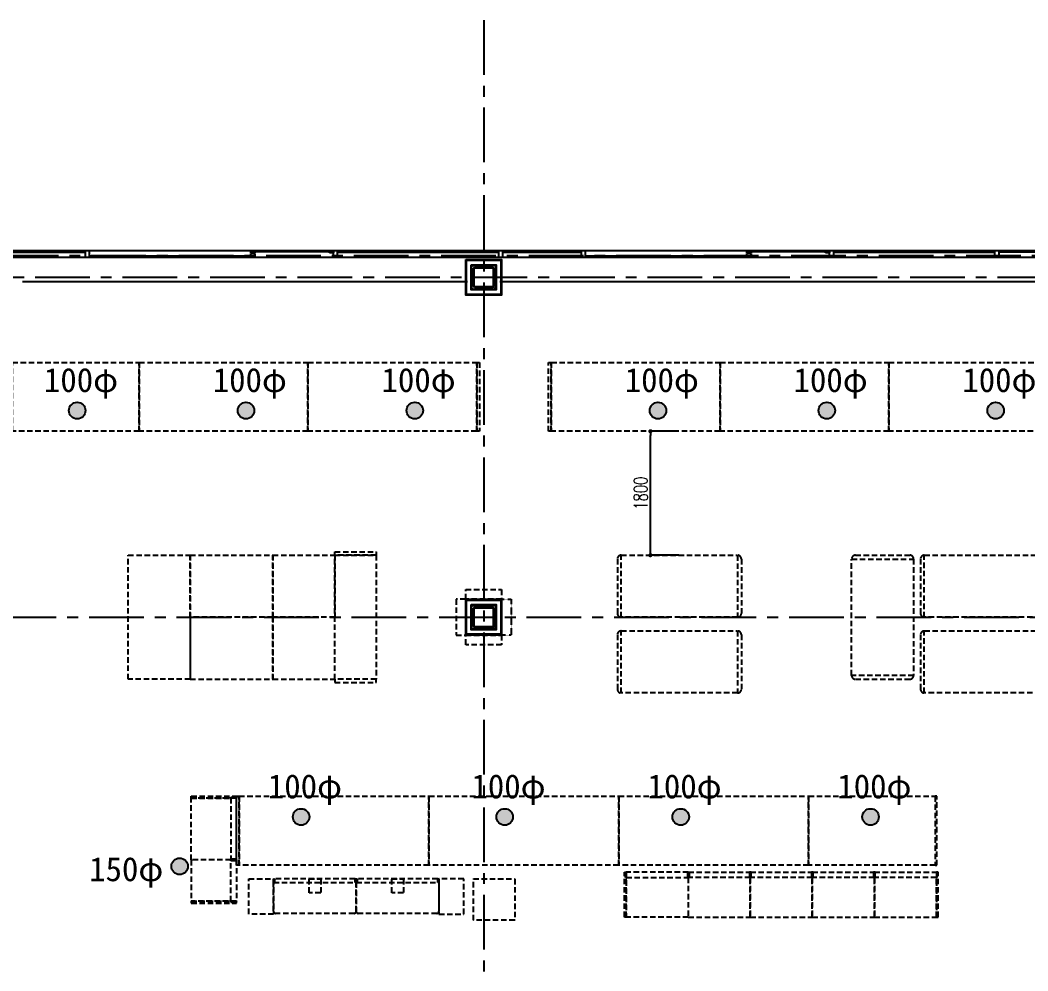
# Model space of a CAD drawing. Extents: x -119186 to 81257, y 1814 to 147180.
# Drawn here: x 38522 to 53148, y 41106 to 54908 of the extents above; entities that cross this region are included whole.
import ezdxf

# ---------------------------------------------------------------- set-up
doc = ezdxf.new("R2010")
doc.units = 0
doc.header["$LTSCALE"] = 12.7
doc.header["$MEASUREMENT"] = 0
doc.header["$PDMODE"] = 1
doc.header["$PDSIZE"] = -2
doc.linetypes.add('CENTER', pattern=[2, 1.25, -0.25, 0.25, -0.25])
doc.linetypes.add('HIDDEN2', pattern=[0.1875, 0.125, -0.0625])
doc.layers.get('0').update_dxf_attribs({"linetype": 'CONTINUOUS'})
doc.layers.get('DEFPOINTS').update_dxf_attribs({"color": 1, "linetype": 'CONTINUOUS'})
for name, color, linetype in [('A_寸法', 9, 'CONTINUOUS'), ('A_建築（下図）', 8, 'CONTINUOUS'), ('A_建築（什器）', 8, 'CONTINUOUS'), ('A_建築（新設・仕上げ）', 2, 'CONTINUOUS'), ('A_建築（軽鉄下地）', 8, 'CONTINUOUS'), ('A_通り芯', 8, 'CENTER')]:
    doc.layers.add(name, color=color, linetype=linetype)
doc.layers.add('A_排水用スリーブ', color=5, linetype='CONTINUOUS', true_color=0x0000ff)
doc.styles.add('Dim', font='simplex.shx', dxfattribs={"width": 0.7, "bigfont": 'extfont2.shx'})
doc.styles.add('ゴシック', font='MS Gothic.ttf', dxfattribs={"height": 4})
doc.dimstyles.new('1-200', dxfattribs={"dimscale": 200, "dimtxt": 3, "dimasz": 1, "dimexe": 1, "dimexo": 1, "dimgap": 1, "dimtad": 1, "dimdec": 0, "dimtxsty": 'Dim', "dimblk": 'DOT', "dimcen": 2.5, "dimadec": 0, "dimazin": 0, "dimtfac": 1, "dimtdec": 0, "dimtix": 1, "dimtmove": 2, "dimatfit": 3, "dimldrblk": '引出線', "dimfxl": 1, "dimlwd": -1, "dimlwe": -1, "dimarcsym": 0})

# ---------------------------------------------------------------- blocks, each defined once
blk = doc.blocks.new('_Dot')
at = {"color": 0, "linetype": 'ByBlock', "lineweight": -2}
blk.add_line((-0.5, 0), (-1, 0), dxfattribs=at)
at = {"color": 0, "linetype": 'ByBlock', "const_width": 0.5}
blk.add_lwpolyline([(-0.25, 0, 1), (0.25, 0, 1)], format="xyb", close=True, dxfattribs=at)
blk = doc.blocks.new('*D29')
at = {"layer": 'A_寸法', "color": 0, "transparency": 16777216}
for p, q in [((48058, 48940), (47669, 48940)), ((47669, 47200), (47669, 48880)), ((48080, 47140), (47669, 47140))]:
    blk.add_line(p, q, dxfattribs=at)
at = {"layer": 'DEFPOINTS', "color": 0, "transparency": 16777216}
for p in [(47669, 48940), (48058, 48940), (48080, 47140)]:
    blk.add_point(p, dxfattribs=at)
at = {"layer": 'A_寸法', "color": 0, "transparency": 16777216, "xscale": 60, "yscale": 60, "zscale": 60}
for p, rotation in [((47669, 48940), 90), ((47669, 47140), 270)]:
    blk.add_blockref('_Dot', p, dxfattribs=dict(at, rotation=rotation))
at = {"layer": 'A_寸法', "color": 0, "transparency": 16777216, "insert": (47529, 48040), "char_height": 200, "attachment_point": 5, "rotation": 90, "style": 'Dim'}
blk.add_mtext('1800', dxfattribs=at)
blk = doc.blocks.new('引出線')
at = {"color": 0, "linetype": 'ByBlock'}
for points in [[(0, 0), (-1.96, -0.4)], [(-1, 0), (0, 0)]]:
    blk.add_lwpolyline(points, dxfattribs=at)

msp = doc.modelspace()

# ---------------------------------------------------------------- hatches: boundary and pattern name
at = {"layer": 'A_排水用スリーブ'}
h = msp.add_hatch(color=256, dxfattribs=at)
h.dxf.hatch_style = 1
h.paths.add_polyline_path([(39469.6, 49239.9, 1), (39229.6, 49239.9, 1)])
h = msp.add_hatch(color=256, dxfattribs=at)
h.dxf.hatch_style = 1
h.paths.add_polyline_path([(41919.6, 49239.9, 1), (41679.6, 49239.9, 1)])
h = msp.add_hatch(color=256, dxfattribs=at)
h.dxf.hatch_style = 1
h.paths.add_polyline_path([(44369.6, 49239.9, 1), (44129.6, 49239.9, 1)])
h = msp.add_hatch(color=256, dxfattribs=at)
h.dxf.hatch_style = 1
h.paths.add_polyline_path([(47899.6, 49239.9, 1), (47659.6, 49239.9, 1)])
h = msp.add_hatch(color=256, dxfattribs=at)
h.dxf.hatch_style = 1
h.paths.add_polyline_path([(50349.6, 49239.9, 1), (50109.6, 49239.9, 1)])
h = msp.add_hatch(color=256, dxfattribs=at)
h.dxf.hatch_style = 1
h.paths.add_polyline_path([(52799.6, 49239.9, 1), (52559.6, 49239.9, 1)])
h = msp.add_hatch(color=256, dxfattribs=at)
h.dxf.hatch_style = 1
h.paths.add_polyline_path([(42719.6, 43340, 1), (42479.6, 43340, 1)])
h = msp.add_hatch(color=256, dxfattribs=at)
h.dxf.hatch_style = 1
h.paths.add_polyline_path([(45674.6, 43340, 1), (45434.6, 43340, 1)])
h = msp.add_hatch(color=256, dxfattribs=at)
h.dxf.hatch_style = 1
h.paths.add_polyline_path([(48229.6, 43340, 1), (47989.6, 43340, 1)])
h = msp.add_hatch(color=256, dxfattribs=at)
h.dxf.hatch_style = 1
h.paths.add_polyline_path([(50984.6, 43340, 1), (50744.6, 43340, 1)])
h = msp.add_hatch(color=256, dxfattribs=at)
h.dxf.hatch_style = 1
h.paths.add_polyline_path([(40956.2, 42623.3, 1), (40716.2, 42623.3, 1)])

# ---------------------------------------------------------------- linework, layer by layer
at = {"layer": 'A_建築（下図）', "color": 8, "linetype": 'Continuous'}
for p, q in [((73399.6, 51559.9), (25229.6, 51559.9)), ((38329.6, 51539.9), (39469.6, 51539.9)), ((39529.6, 51559.9), (39469.6, 51559.9)), ((39469.6, 51459.9), (39469.6, 51559.9)), ((39529.6, 51459.9), (39529.6, 51559.9)), ((39529.6, 51459.9), (39529.6, 51559.9)), ((41869.6, 51529.9), (41869.6, 51559.9)), ((41929.6, 51559.9), (41869.6, 51559.9)), ((41929.6, 51529.9), (41869.6, 51529.9)), ((41929.6, 51519.9), (41869.6, 51519.9)), ((41869.6, 51459.9), (41869.6, 51519.9)), ((41929.6, 51529.9), (41929.6, 51559.9)), ((41929.6, 51529.9), (41929.6, 51559.9)), ((41929.6, 51559.9), (41929.6, 51529.9)), ((43009.6, 51544.9), (41929.6, 51544.9)), ((41929.6, 51459.9), (41929.6, 51519.9)), ((41929.6, 51459.9), (41929.6, 51519.9)), ((41929.6, 51519.9), (41929.6, 51459.9)), ((43009.6, 51529.9), (43009.6, 51559.9)), ((43069.6, 51559.9), (43009.6, 51559.9)), ((43069.6, 51529.9), (43009.6, 51529.9)), ((43129.6, 51559.9), (43069.6, 51559.9)), ((43069.6, 51459.9), (43069.6, 51559.9)), ((43069.6, 51529.9), (43069.6, 51559.9)), ((43069.6, 51529.9), (43069.6, 51559.9)), ((43069.6, 51559.9), (43069.6, 51529.9)), ((43129.6, 51459.9), (43129.6, 51559.9)), ((43129.6, 51459.9), (43129.6, 51559.9)), ((43129.6, 51539.9), (45469.6, 51539.9)), ((45529.6, 51559.9), (45469.6, 51559.9)), ((45469.6, 51459.9), (45469.6, 51559.9)), ((45529.6, 51459.9), (45529.6, 51559.9)), ((45529.6, 51459.9), (45529.6, 51559.9)), ((45529.6, 51539.9), (46669.6, 51539.9)), ((46729.6, 51559.9), (46669.6, 51559.9)), ((46669.6, 51459.9), (46669.6, 51559.9)), ((46729.6, 51459.9), (46729.6, 51559.9)), ((46729.6, 51459.9), (46729.6, 51559.9)), ((49069.6, 51529.9), (49069.6, 51559.9)), ((49129.6, 51559.9), (49069.6, 51559.9)), ((49129.6, 51529.9), (49069.6, 51529.9)), ((49129.6, 51519.9), (49069.6, 51519.9)), ((49069.6, 51459.9), (49069.6, 51519.9)), ((49129.6, 51529.9), (49129.6, 51559.9)), ((49129.6, 51529.9), (49129.6, 51559.9)), ((49129.6, 51559.9), (49129.6, 51529.9)), ((50209.6, 51544.9), (49129.6, 51544.9)), ((49129.6, 51459.9), (49129.6, 51519.9)), ((49129.6, 51459.9), (49129.6, 51519.9)), ((49129.6, 51519.9), (49129.6, 51459.9)), ((50209.6, 51529.9), (50209.6, 51559.9)), ((50269.6, 51559.9), (50209.6, 51559.9)), ((50269.6, 51529.9), (50209.6, 51529.9)), ((50329.6, 51559.9), (50269.6, 51559.9)), ((50269.6, 51459.9), (50269.6, 51559.9)), ((50269.6, 51529.9), (50269.6, 51559.9)), ((50269.6, 51529.9), (50269.6, 51559.9)), ((50269.6, 51559.9), (50269.6, 51529.9)), ((50329.6, 51459.9), (50329.6, 51559.9)), ((50329.6, 51459.9), (50329.6, 51559.9)), ((50329.6, 51539.9), (52669.6, 51539.9)), ((52729.6, 51559.9), (52669.6, 51559.9)), ((52669.6, 51459.9), (52669.6, 51559.9)), ((52729.6, 51459.9), (52729.6, 51559.9)), ((52729.6, 51459.9), (52729.6, 51559.9)), ((53869.6, 51539.9), (52729.6, 51539.9)), ((73399.6, 51459.9), (38329.6, 51459.9)), ((39529.6, 51459.9), (39469.6, 51459.9)), ((41869.6, 51479.9), (39529.6, 51479.9)), ((41929.6, 51459.9), (41869.6, 51459.9)), ((43129.6, 51459.9), (43069.6, 51459.9)), ((45529.6, 51459.9), (45469.6, 51459.9)), ((46729.6, 51459.9), (46669.6, 51459.9)), ((49069.6, 51479.9), (46729.6, 51479.9)), ((49129.6, 51459.9), (49069.6, 51459.9)), ((50329.6, 51459.9), (50269.6, 51459.9)), ((52729.6, 51459.9), (52669.6, 51459.9)), ((45099.6, 51307.9), (45116.6, 51324.9)), ((45099.6, 51041.9), (45099.6, 51307.9)), ((45111.6, 51307.9), (45116.6, 51312.9)), ((45111.6, 51041.9), (45111.6, 51307.9)), ((45116.6, 51324.9), (45382.6, 51324.9)), ((45116.6, 51312.9), (45382.6, 51312.9)), ((45382.6, 51324.9), (45399.6, 51307.9)), ((45382.6, 51312.9), (45387.6, 51307.9)), ((45387.6, 51307.9), (45387.6, 51041.9)), ((45399.6, 51307.9), (45399.6, 51041.9)), ((45014.6, 51109.9), (38554.6, 51109.9)), ((55214.6, 51109.9), (45484.6, 51109.9)), ((45116.6, 51024.9), (45099.6, 51041.9)), ((45116.6, 51036.9), (45111.6, 51041.9)), ((45382.6, 51036.9), (45116.6, 51036.9)), ((45382.6, 51024.9), (45116.6, 51024.9)), ((45399.6, 51041.9), (45382.6, 51024.9)), ((45387.6, 51041.9), (45382.6, 51036.9)), ((45382.6, 51036.9), (45382.6, 51036.9)), ((45382.6, 51024.9), (45382.6, 51024.9))]:
    msp.add_line(p, q, dxfattribs=at)
at = {"layer": 'A_建築（下図）', "color": 8}
for p, q in [((45074.6, 51324.9), (45099.6, 51349.9)), ((45099.6, 51349.9), (45399.6, 51349.9)), ((45099.6, 51349.9), (45099.6, 51349.9)), ((45399.6, 51349.9), (45424.6, 51324.9)), ((45074.6, 51024.9), (45074.6, 51324.9)), ((45424.6, 51324.9), (45424.6, 51024.9)), ((45099.6, 50999.9), (45074.6, 51024.9)), ((45399.6, 50999.9), (45099.6, 50999.9)), ((45424.6, 51024.9), (45399.6, 50999.9))]:
    msp.add_line(p, q, dxfattribs=at)
at = {"layer": 'A_建築（下図）', "color": 8, "flags": 128}
msp.add_lwpolyline([(45099.6, 46414.9), (45399.6, 46414.9), (45424.6, 46389.9), (45424.6, 46089.9), (45399.6, 46064.9), (45099.6, 46064.9), (45074.6, 46089.9), (45074.6, 46389.9), (45099.6, 46414.9)], close=True, dxfattribs=at)
at = {"layer": 'A_建築（下図）', "color": 8, "linetype": 'Continuous', "flags": 128}
for points in [[(45382.6, 46089.9), (45116.6, 46089.9), (45099.6, 46106.9), (45099.6, 46372.9), (45116.6, 46389.9), (45382.6, 46389.9), (45399.6, 46372.9), (45399.6, 46106.9), (45382.6, 46089.9)], [(45382.6, 46101.9), (45116.6, 46101.9), (45111.6, 46106.9), (45111.6, 46372.9), (45116.6, 46377.9), (45382.6, 46377.9), (45387.6, 46372.9), (45387.6, 46106.9), (45382.6, 46101.9)]]:
    msp.add_lwpolyline(points, close=True, dxfattribs=at)
at = {"layer": 'A_建築（什器）', "color": 8, "linetype": 'HIDDEN2', "ltscale": 50}
for p, q in [((50644.6, 47139.9), (51434.6, 47139.9)), ((47189.6, 47084.9), (47189.6, 46294.9)), ((48989.6, 47084.9), (48989.6, 46294.9)), ((51589.6, 47084.9), (51589.6, 46294.9)), ((47189.6, 45984.9), (47189.6, 45194.9)), ((48989.6, 45984.9), (48989.6, 45194.9)), ((51589.6, 45984.9), (51589.6, 45194.9)), ((50644.6, 45339.9), (51434.6, 45339.9)), ((43383.6, 42440), (42215.6, 42440)), ((44583.6, 42440), (43415.6, 42440))]:
    msp.add_line(p, q, dxfattribs=at)
for points in [[(38409.6, 49940), (40249.6, 49940), (40249.6, 48940), (38409.6, 48940)], [(40249.6, 49939.9), (42699.6, 49939.9), (42699.6, 48939.9), (40249.6, 48939.9)], [(42699.6, 49940.1), (45149.6, 49940.1), (45149.6, 48940.1), (42699.6, 48940.1)], [(45149.6, 49940), (45189.6, 49940), (45189.6, 48940.1), (45149.6, 48940.1)], [(46189.6, 49939.9), (46229.6, 49939.9), (46229.6, 48939.9), (46189.6, 48939.9)], [(46229.6, 49939.9), (48679.6, 49939.9), (48679.6, 48939.9), (46229.6, 48939.9)], [(48679.6, 49939.9), (51129.6, 49939.9), (51129.6, 48939.9), (48679.6, 48939.9)], [(51129.6, 49939.9), (53579.6, 49939.9), (53579.6, 48939.9), (51129.6, 48939.9)], [(40089.6, 47140.4), (40989.6, 47140.4), (40989.6, 45340.4), (40089.6, 45340.4)], [(42189.6, 46240.4), (40989.6, 46240.4), (40989.6, 47140.4), (42189.6, 47140.4)], [(42189.6, 47140.4), (43089.6, 47140.4), (43089.6, 46240.4), (42189.6, 46240.4)], [(43089.6, 47190.4), (43689.6, 47190.4), (43689.6, 47140.4), (43089.6, 47140.4)], [(43689.6, 45340.4), (43089.6, 45340.4), (43089.6, 47140.4), (43689.6, 47140.4)], [(47244.6, 47139.9), (48934.6, 47139.9), (48934.6, 46239.9), (47244.6, 46239.9)], [(51644.6, 47139.9), (53334.6, 47139.9), (53334.6, 46239.9), (51644.6, 46239.9)], [(50589.6, 45394.9), (50589.6, 47084.9), (51489.6, 47084.9), (51489.6, 45394.9)], [(44989.6, 46639.9), (45509.6, 46639.9), (45509.6, 46499.9), (44989.6, 46499.9)], [(44849.6, 45979.9), (44989.6, 45979.9), (44989.6, 46499.9), (44849.6, 46499.9)], [(40989.6, 45340.4), (42189.6, 45340.4), (42189.6, 46240.4), (40989.6, 46240.4)], [(43089.6, 46240.4), (42189.6, 46240.4), (42189.6, 45340.4), (43089.6, 45340.4)], [(44989.6, 45979.9), (45509.6, 45979.9), (45509.6, 45839.9), (44989.6, 45839.9)], [(47244.6, 46039.9), (48934.6, 46039.9), (48934.6, 45139.9), (47244.6, 45139.9)], [(51644.6, 46039.9), (53334.6, 46039.9), (53334.6, 45139.9), (51644.6, 45139.9)], [(43089.6, 45290.4), (43689.6, 45290.4), (43689.6, 45340.4), (43089.6, 45340.4)], [(41005.6, 43615), (41005.6, 43640), (41659.6, 43640), (41659.6, 43615)], [(41005.6, 42715), (41005.6, 43615), (41579.6, 43615), (41579.6, 42715)], [(41579.6, 43615), (41579.6, 43628), (41659.6, 43628), (41659.6, 43615)], [(41659.6, 42715), (41659.6, 43615), (41579.6, 43615), (41579.6, 42715)], [(41659.6, 43640), (41699.6, 43640), (41699.6, 42640), (41659.6, 42640)], [(41699.6, 43640), (44454.6, 43640), (44454.6, 42640), (41699.6, 42640)], [(44454.6, 43640), (47209.6, 43640), (47209.6, 42640), (44454.6, 42640)], [(47209.6, 43640), (49964.6, 43640), (49964.6, 42640), (47209.6, 42640)], [(49964.6, 43640), (51804.6, 43640), (51804.6, 42640), (49964.6, 42640)], [(51804.6, 42640), (51824.6, 42640), (51824.6, 43640), (51804.6, 43640)], [(41005.6, 42715), (41005.6, 42115), (41579.6, 42115), (41579.6, 42715)], [(41579.6, 42728), (41579.6, 42715), (41659.6, 42715), (41659.6, 42728)], [(41659.6, 42715), (41659.6, 42115), (41579.6, 42115), (41579.6, 42715)], [(41579.6, 42702), (41579.6, 42715), (41659.6, 42715), (41659.6, 42702)], [(41839.6, 42440), (42199.6, 42440), (42199.6, 41930), (41839.6, 41930)], [(42199.6, 42440), (42215.6, 42440), (42215.6, 42390), (42199.6, 42390)], [(42714.6, 42440), (42884.6, 42440), (42884.6, 42240), (42714.6, 42240)], [(43383.6, 42440), (43399.6, 42440), (43399.6, 42390), (43383.6, 42390)], [(43399.6, 42440), (43415.6, 42440), (43415.6, 42390), (43399.6, 42390)], [(43914.6, 42440), (44084.6, 42440), (44084.6, 42240), (43914.6, 42240)], [(44583.6, 42440), (44599.6, 42440), (44599.6, 42390), (44583.6, 42390)], [(44599.6, 41930), (44959.6, 41930), (44959.6, 42440), (44599.6, 42440)], [(45099.6, 42440), (45699.6, 42440), (45699.6, 41840), (45099.6, 41840)], [(47319.6, 41886), (47294.6, 41886), (47294.6, 42540), (47319.6, 42540)], [(47319.6, 42460), (47306.6, 42460), (47306.6, 42540), (47319.6, 42540)], [(48219.6, 42540), (47319.6, 42540), (47319.6, 42460), (48219.6, 42460)], [(48219.6, 41886), (47319.6, 41886), (47319.6, 42460), (48219.6, 42460)], [(48206.6, 42460), (48219.6, 42460), (48219.6, 42540), (48206.6, 42540)], [(48219.6, 42540), (49119.6, 42540), (49119.6, 42460), (48219.6, 42460)], [(48232.6, 42460), (48219.6, 42460), (48219.6, 42540), (48232.6, 42540)], [(48219.6, 41886), (49119.6, 41886), (49119.6, 42460), (48219.6, 42460)], [(49106.6, 42460), (49119.6, 42460), (49119.6, 42540), (49106.6, 42540)], [(49119.6, 42460), (49132.6, 42460), (49132.6, 42540), (49119.6, 42540)], [(49119.6, 42540), (50019.6, 42540), (50019.6, 42460), (49119.6, 42460)], [(49119.6, 41886), (50019.6, 41886), (50019.6, 42460), (49119.6, 42460)], [(50006.6, 42460), (50019.6, 42460), (50019.6, 42540), (50006.6, 42540)], [(50019.6, 42460), (50032.6, 42460), (50032.6, 42540), (50019.6, 42540)], [(50019.6, 42540), (50919.6, 42540), (50919.6, 42460), (50019.6, 42460)], [(50019.6, 41886), (50919.6, 41886), (50919.6, 42460), (50019.6, 42460)], [(50906.6, 42460), (50919.6, 42460), (50919.6, 42540), (50906.6, 42540)], [(50919.6, 42460), (50932.6, 42460), (50932.6, 42540), (50919.6, 42540)], [(50919.6, 42540), (51819.6, 42540), (51819.6, 42460), (50919.6, 42460)], [(50919.6, 41886), (51819.6, 41886), (51819.6, 42460), (50919.6, 42460)], [(51819.6, 42460), (51832.6, 42460), (51832.6, 42540), (51819.6, 42540)], [(51819.6, 41886), (51844.6, 41886), (51844.6, 42540), (51819.6, 42540)], [(41005.6, 42115), (41005.6, 42090), (41659.6, 42090), (41659.6, 42115)], [(41579.6, 42115), (41579.6, 42102), (41659.6, 42102), (41659.6, 42115)]]:
    msp.add_lwpolyline(points, close=True, dxfattribs=at)
at = {"layer": 'A_建築（什器）', "color": 8, "linetype": 'HIDDEN2'}
msp.add_lwpolyline([(45509.6, 46499.9), (45649.6, 46499.9), (45649.6, 45979.9), (45509.6, 45979.9)], close=True, dxfattribs=at)
at = {"layer": 'A_建築（什器）', "color": 8, "linetype": 'HIDDEN2', "ltscale": 50}
for points in [[(42199.6, 42390), (43399.6, 42390), (43399.6, 41970, -0.4142136), (43369.6, 41940), (42229.6, 41940, -0.4142136), (42199.6, 41970)], [(43399.6, 42390), (44599.6, 42390), (44599.6, 41970, -0.4142136), (44569.6, 41940), (43429.6, 41940, -0.4142136), (43399.6, 41970)]]:
    msp.add_lwpolyline(points, format="xyb", close=True, dxfattribs=at)
for centre, start, end in [((47244.6, 47084.9), 90, 180), ((48934.6, 47084.9), 0, 90), ((50644.6, 47084.9), 90, 180), ((51434.6, 47084.9), 0, 90), ((51644.6, 47084.9), 90, 180), ((47244.6, 46294.9), 180, 270), ((48934.6, 46294.9), 270, 0), ((51644.6, 46294.9), 180, 270), ((47244.6, 45984.9), 90, 180), ((48934.6, 45984.9), 0, 90), ((51644.6, 45984.9), 90, 180), ((50644.6, 45394.9), 180, 270), ((51434.6, 45394.9), 270, 0), ((47244.6, 45194.9), 180, 270), ((48934.6, 45194.9), 270, 0), ((51644.6, 45194.9), 180, 270)]:
    msp.add_arc(centre, 55, start, end, dxfattribs=at)
at = {"layer": 'A_建築（新設・仕上げ）', "color": 8}
for points in [[(44989.6, 51434.9), (45509.6, 51434.9), (45509.6, 50914.9), (44989.6, 50914.9)], [(45002.1, 51422.4), (45497.1, 51422.4), (45497.1, 50927.4), (45002.1, 50927.4)], [(44989.6, 46499.9), (45509.6, 46499.9), (45509.6, 45979.9), (44989.6, 45979.9)], [(45002.1, 46487.4), (45497.1, 46487.4), (45497.1, 45992.4), (45002.1, 45992.4)]]:
    msp.add_lwpolyline(points, close=True, dxfattribs=at)
at = {"layer": 'A_建築（軽鉄下地）', "color": 8}
for points in [[(45067.1, 51357.4), (45432.1, 51357.4), (45432.1, 50992.4), (45067.1, 50992.4)], [(45067.1, 46422.4), (45432.1, 46422.4), (45432.1, 46057.4), (45067.1, 46057.4)]]:
    msp.add_lwpolyline(points, close=True, dxfattribs=at)
at = {"layer": 'A_排水用スリーブ'}
for centre in [(39349.6, 49239.9), (41799.6, 49239.9), (44249.6, 49239.9), (47779.6, 49239.9), (50229.6, 49239.9), (52679.6, 49239.9), (42599.6, 43340), (45554.6, 43340), (48109.6, 43340), (50864.6, 43340), (40836.2, 42623.3)]:
    msp.add_circle(centre, 120, dxfattribs=at)
at = {"layer": 'A_通り芯', "color": 8, "ltscale": 50}
for p, q in [((45249.6, 54908.3), (45249.6, 17613.6)), ((21773.5, 51489.9), (78908.4, 51489.9)), ((23498.5, 51174.9), (78908.4, 51174.9)), ((21742.7, 46239.9), (78877.6, 46239.9))]:
    msp.add_line(p, q, dxfattribs=at)

# ---------------------------------------------------------------- texts
at = {"layer": 'A_排水用スリーブ', "style": 'ゴシック'}
for s, p in [('100φ', (38867, 49509)), ('100φ', (41317, 49509)), ('100φ', (43767, 49509)), ('100φ', (47297, 49509)), ('100φ', (49747, 49509)), ('100φ', (52197, 49509)), ('100φ', (42117, 43609.1)), ('100φ', (45072, 43609.1)), ('100φ', (47627, 43609.1)), ('100φ', (50382, 43609.1)), ('150φ', (39523.4, 42407.3))]:
    msp.add_text(s, height=350, dxfattribs=at).set_placement(p)

# ---------------------------------------------------------------- dimensions: what is measured, and where the dimension line sits
at = {"layer": 'A_寸法', "color": 8}
dim = msp.add_linear_dim(base=(47668.6, 48940), p1=(48079.8, 47140.4), p2=(48057.7, 48940), angle=90, dimstyle='1-200', override={"dimtxt": 1, "dimasz": 0.3, "dimexe": 0, "dimexo": 0, "dimgap": 0.2}, dxfattribs=at)
dim.commit()
dim.dimension.update_dxf_attribs({"geometry": '*D29', "text_midpoint": (47528.6, 48040.2)})

doc.saveas('drawing.dxf')
